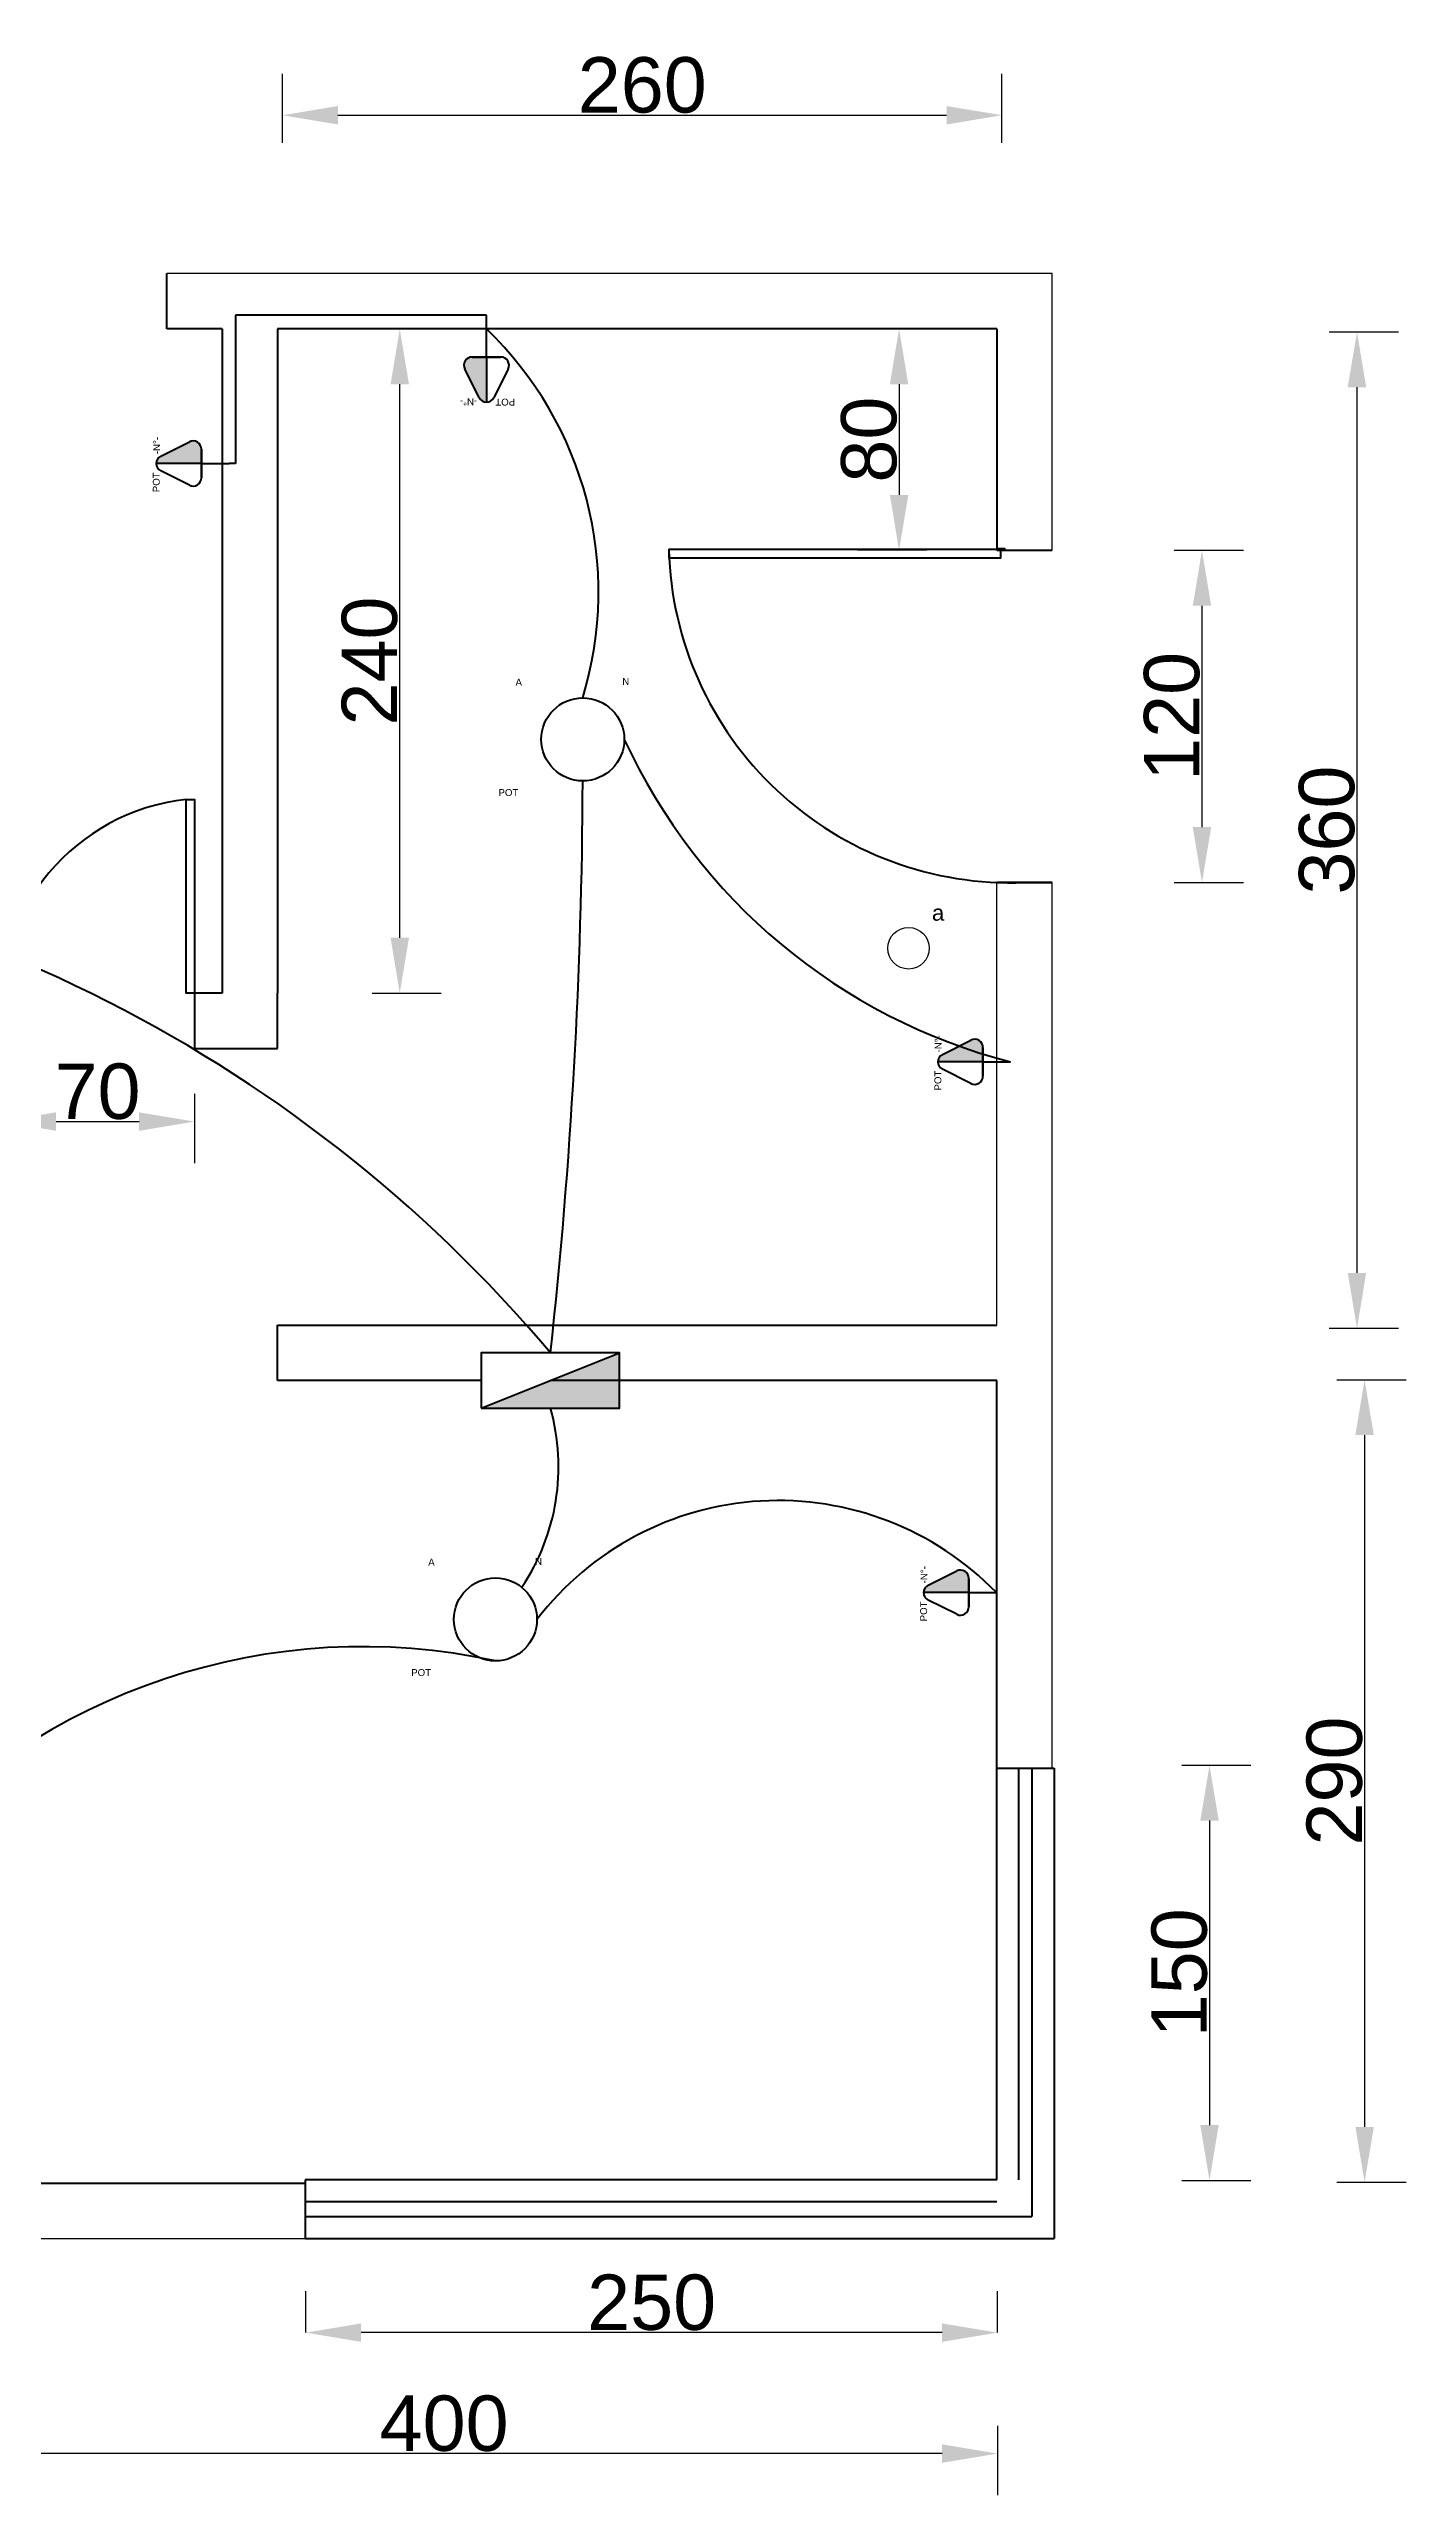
# Model space of a CAD drawing. Header units: millimetres. Extents: x 3046 to 4027, y 1190 to 2113.
# Drawn here: x 3537 to 4027, y 1190 to 2073 of the extents above; entities that cross this region are included whole.
import ezdxf

# ---------------------------------------------------------------- set-up
doc = ezdxf.new("R2010")
doc.units = ezdxf.units.MM
for name, color, linetype, lineweight in [('ELETRODUTO', 2, 'Continuous', 50), ('lampada', 3, 'Continuous', 50), ('Layer1', 4, 'Continuous', 50), ('Layer2', 6, 'Continuous', 70), ('Layer3', 3, 'Continuous', 50), ('Parede', 252, 'Continuous', 70)]:
    doc.layers.add(name, color=color, linetype=linetype, lineweight=lineweight)
doc.styles.get("Standard").update_dxf_attribs({"font": 'arial.ttf'})
doc.dimstyles.new('Copy of ISO-25', dxfattribs={"dimtxt": 20, "dimasz": 20, "dimexe": 15, "dimexo": 15, "dimtad": 1, "dimtoh": 1, "dimtxsty": 'Standard', "dimcen": 3, "dimadec": 0, "dimazin": 0, "dimtfac": 1, "dimtmove": 0, "dimatfit": 3, "dimfxl": 10, "dimfxlon": 1, "dimarcsym": 0})

# ---------------------------------------------------------------- blocks, each defined once
blk = doc.blocks.new('mediacm')
at = {"true_color": 0x000000}
h = blk.add_hatch(color=18, dxfattribs=at)
h.dxf.hatch_style = 1
h.paths.add_polyline_path([(2.68, 19.63, 0.284079), (0, 21.29), (0, 5), (5.15, 5, 0.557537), (7.83, 9.34)])
for p, q in [((-7.83, 9.34), (-2.68, 19.63)), ((0, 5), (0, 21.29)), ((2.68, 19.63), (7.83, 9.34)), ((-5.15, 5), (5.15, 5)), ((5.15, 5), (-5.15, 5)), ((0, 5), (0, -5))]:
    blk.add_line(p, q)
for centre, start, end in [((0, 18.29), 26.56505, 153.43495), ((-5.15, 8), 153.43495, 270), ((5.15, 8), 270, 26.56505)]:
    blk.add_arc(centre, 3, start, end)
at = {"char_height": 2.5, "attachment_point": 1}
for s, insert in [('POT', (-10.37, 22.55)), ('-N°-', (3.36, 22.41))]:
    blk.add_mtext_dynamic_manual_height_columns(s, width=4.5498, gutter_width=12.5, heights=[0], dxfattribs=dict(at, insert=insert))
blk = doc.blocks.new('CIRCULO')
at = {"layer": 'lampada'}
blk.add_circle((0, 15), 15, dxfattribs=at)
at = {"layer": 'lampada', "char_height": 2.5, "attachment_point": 1}
for s, width, insert in [('A', 10.9857, (-24.3, 36.93)), ('N', 10.9857, (14.28, 37.19)), ('POT', 16.3446, (-30.46, -2.97))]:
    blk.add_mtext_dynamic_manual_height_columns(s, width=width, gutter_width=12.5, heights=[0], dxfattribs=dict(at, insert=insert))
blk = doc.blocks.new('fonte')
at = {"layer": 'Defpoints'}
blk.add_circle((0, 7.5), 7.5, dxfattribs=at)
at = {"layer": 'Defpoints', "insert": (8.47, 23.17), "char_height": 5.71, "attachment_point": 1}
blk.add_mtext_dynamic_manual_height_columns('a', width=20.6422, gutter_width=28.57, heights=[0], dxfattribs=at)
blk = doc.blocks.new('*D32')
at = {"layer": 'Defpoints', "color": 0, "transparency": 16777216}
for p in [(3899.32, 1892.24), (3899.32, 1772.24), (3953.47, 1772.24)]:
    blk.add_point(p, dxfattribs=at)
at = {"layer": 'Layer2', "color": 0, "lineweight": -2, "transparency": 16777216}
for p, q in [((3943.47, 1892.24), (3968.47, 1892.24)), ((3953.47, 1872.24), (3953.47, 1792.24)), ((3943.47, 1772.24), (3968.47, 1772.24))]:
    blk.add_line(p, q, dxfattribs=at)
at = {"layer": 'Layer2', "color": 0, "transparency": 16777216}
for points in [[(3950.14, 1872.24), (3956.8, 1872.24), (3953.47, 1892.24)], [(3950.14, 1792.24), (3956.8, 1792.24), (3953.47, 1772.24)]]:
    blk.add_solid(points, dxfattribs=at)
at = {"layer": 'Layer2', "color": 0, "transparency": 16777216, "insert": (3942.63, 1832.24), "char_height": 20, "attachment_point": 5, "rotation": 90}
blk.add_mtext('120', dxfattribs=at)
blk = doc.blocks.new('*D24')
at = {"layer": 'Defpoints', "color": 0, "transparency": 16777216}
for p in [(3906.96, 1971.17), (3906.96, 1611.17), (4009.5, 1611.17)]:
    blk.add_point(p, dxfattribs=at)
at = {"layer": 'Layer2', "color": 0, "lineweight": -2, "transparency": 16777216}
for p, q in [((3999.5, 1971.17), (4024.5, 1971.17)), ((4009.5, 1951.17), (4009.5, 1631.17)), ((3999.5, 1611.17), (4024.5, 1611.17))]:
    blk.add_line(p, q, dxfattribs=at)
at = {"layer": 'Layer2', "color": 0, "transparency": 16777216}
for points in [[(4006.16, 1951.17), (4012.83, 1951.17), (4009.5, 1971.17)], [(4006.16, 1631.17), (4012.83, 1631.17), (4009.5, 1611.17)]]:
    blk.add_solid(points, dxfattribs=at)
at = {"layer": 'Layer2', "color": 0, "transparency": 16777216, "insert": (3998.65, 1791.17), "char_height": 20, "attachment_point": 5, "rotation": 90}
blk.add_mtext('360', dxfattribs=at)
blk = doc.blocks.new('*D25')
at = {"layer": 'Defpoints', "color": 0, "transparency": 16777216}
for p in [(3915.17, 1592.56), (3915.17, 1302.56), (4012.24, 1302.56)]:
    blk.add_point(p, dxfattribs=at)
at = {"layer": 'Layer2', "color": 0, "lineweight": -2, "transparency": 16777216}
for p, q in [((4002.24, 1592.56), (4027.24, 1592.56)), ((4012.24, 1572.56), (4012.24, 1322.56)), ((4002.24, 1302.56), (4027.24, 1302.56))]:
    blk.add_line(p, q, dxfattribs=at)
at = {"layer": 'Layer2', "color": 0, "transparency": 16777216}
for points in [[(4008.91, 1572.56), (4015.58, 1572.56), (4012.24, 1592.56)], [(4008.91, 1322.56), (4015.58, 1322.56), (4012.24, 1302.56)]]:
    blk.add_solid(points, dxfattribs=at)
at = {"layer": 'Layer2', "color": 0, "transparency": 16777216, "insert": (4001.41, 1447.56), "char_height": 20, "attachment_point": 5, "rotation": 90}
blk.add_mtext('290', dxfattribs=at)
blk = doc.blocks.new('*D26')
at = {"layer": 'Defpoints', "color": 0, "transparency": 16777216}
for p in [(3922.01, 1453.27), (3922.01, 1303.27), (3956.19, 1303.27)]:
    blk.add_point(p, dxfattribs=at)
at = {"layer": 'Layer2', "color": 0, "lineweight": -2, "transparency": 16777216}
for p, q in [((3946.19, 1453.27), (3971.19, 1453.27)), ((3956.19, 1433.27), (3956.19, 1323.27)), ((3946.19, 1303.27), (3971.19, 1303.27))]:
    blk.add_line(p, q, dxfattribs=at)
at = {"layer": 'Layer2', "color": 0, "transparency": 16777216}
for points in [[(3952.86, 1433.27), (3959.52, 1433.27), (3956.19, 1453.27)], [(3952.86, 1323.27), (3959.52, 1323.27), (3956.19, 1303.27)]]:
    blk.add_solid(points, dxfattribs=at)
at = {"layer": 'Layer2', "color": 0, "transparency": 16777216, "insert": (3945.35, 1378.27), "char_height": 20, "attachment_point": 5, "rotation": 90}
blk.add_mtext('150', dxfattribs=at)
blk = doc.blocks.new('*D27')
at = {"layer": 'Defpoints', "color": 0, "transparency": 16777216}
for p in [(3629.57, 1248.25), (3629.57, 1248.25), (3879.57, 1248.25)]:
    blk.add_point(p, dxfattribs=at)
at = {"layer": 'Layer2', "color": 0, "lineweight": -2, "transparency": 16777216}
for p, q in [((3629.57, 1248.25), (3629.57, 1263.25)), ((3879.57, 1248.25), (3879.57, 1263.25)), ((3859.57, 1248.25), (3649.57, 1248.25))]:
    blk.add_line(p, q, dxfattribs=at)
at = {"layer": 'Layer2', "color": 0, "transparency": 16777216}
for points in [[(3649.57, 1251.58), (3649.57, 1244.92), (3629.57, 1248.25)], [(3859.57, 1251.58), (3859.57, 1244.92), (3879.57, 1248.25)]]:
    blk.add_solid(points, dxfattribs=at)
at = {"layer": 'Layer2', "color": 0, "transparency": 16777216, "insert": (3754.57, 1259.09), "char_height": 20, "attachment_point": 5}
blk.add_mtext('250', dxfattribs=at)
blk = doc.blocks.new('*D28')
at = {"layer": 'Defpoints', "color": 0, "transparency": 16777216}
for p in [(3479.57, 1255.75), (3879.57, 1255.75), (3479.57, 1204.55)]:
    blk.add_point(p, dxfattribs=at)
at = {"layer": 'Layer2', "color": 0, "lineweight": -2, "transparency": 16777216}
for p, q in [((3479.57, 1214.55), (3479.57, 1189.55)), ((3879.57, 1214.55), (3879.57, 1189.55)), ((3859.57, 1204.55), (3499.57, 1204.55))]:
    blk.add_line(p, q, dxfattribs=at)
at = {"layer": 'Layer2', "color": 0, "transparency": 16777216}
for points in [[(3499.57, 1207.88), (3499.57, 1201.22), (3479.57, 1204.55)], [(3859.57, 1207.88), (3859.57, 1201.22), (3879.57, 1204.55)]]:
    blk.add_solid(points, dxfattribs=at)
at = {"layer": 'Layer2', "color": 0, "transparency": 16777216, "insert": (3679.57, 1215.39), "char_height": 20, "attachment_point": 5}
blk.add_mtext('400', dxfattribs=at)
blk = doc.blocks.new('*D34')
at = {"layer": 'Defpoints', "color": 0, "transparency": 16777216}
for p in [(3519.32, 1712.24), (3589.32, 1712.24), (3589.32, 1685.83)]:
    blk.add_point(p, dxfattribs=at)
at = {"layer": 'Layer2', "color": 0, "lineweight": -2, "transparency": 16777216}
for p, q in [((3519.32, 1695.83), (3519.32, 1670.83)), ((3589.32, 1695.83), (3589.32, 1670.83)), ((3539.32, 1685.83), (3569.32, 1685.83))]:
    blk.add_line(p, q, dxfattribs=at)
at = {"layer": 'Layer2', "color": 0, "transparency": 16777216}
for points in [[(3539.32, 1689.17), (3539.32, 1682.5), (3519.32, 1685.83)], [(3569.32, 1689.17), (3569.32, 1682.5), (3589.32, 1685.83)]]:
    blk.add_solid(points, dxfattribs=at)
at = {"layer": 'Layer2', "color": 0, "transparency": 16777216, "insert": (3554.32, 1696.67), "char_height": 20, "attachment_point": 5}
blk.add_mtext('70', dxfattribs=at)
blk = doc.blocks.new('*D37')
at = {"layer": 'Defpoints', "color": 0, "transparency": 16777216}
for p in [(3619.32, 1972.24), (3663.54, 1972.24), (3619.32, 1732.24)]:
    blk.add_point(p, dxfattribs=at)
at = {"layer": 'Layer2', "color": 0, "lineweight": -2, "transparency": 16777216}
for p, q in [((3653.54, 1972.24), (3678.54, 1972.24)), ((3663.54, 1752.24), (3663.54, 1952.24)), ((3653.54, 1732.24), (3678.54, 1732.24))]:
    blk.add_line(p, q, dxfattribs=at)
at = {"layer": 'Layer2', "color": 0, "transparency": 16777216}
for points in [[(3660.21, 1952.24), (3666.87, 1952.24), (3663.54, 1972.24)], [(3660.21, 1752.24), (3666.87, 1752.24), (3663.54, 1732.24)]]:
    blk.add_solid(points, dxfattribs=at)
at = {"layer": 'Layer2', "color": 0, "transparency": 16777216, "insert": (3652.7, 1852.24), "char_height": 20, "attachment_point": 5, "rotation": 90}
blk.add_mtext('240', dxfattribs=at)
blk = doc.blocks.new('*D38')
at = {"layer": 'Defpoints', "color": 0, "transparency": 16777216}
for p in [(3879.32, 1972.24), (3844, 1892.24), (3879.32, 1892.24)]:
    blk.add_point(p, dxfattribs=at)
at = {"layer": 'Layer2', "color": 0, "lineweight": -2, "transparency": 16777216}
for p, q in [((3854, 1972.24), (3829, 1972.24)), ((3844, 1952.24), (3844, 1912.24)), ((3854, 1892.24), (3829, 1892.24))]:
    blk.add_line(p, q, dxfattribs=at)
at = {"layer": 'Layer2', "color": 0, "transparency": 16777216}
for points in [[(3840.67, 1952.24), (3847.34, 1952.24), (3844, 1972.24)], [(3840.67, 1912.24), (3847.34, 1912.24), (3844, 1892.24)]]:
    blk.add_solid(points, dxfattribs=at)
at = {"layer": 'Layer2', "color": 0, "transparency": 16777216, "insert": (3833.17, 1932.24), "char_height": 20, "attachment_point": 5, "rotation": 90}
blk.add_mtext('80', dxfattribs=at)
blk = doc.blocks.new('*D31')
at = {"layer": 'Defpoints', "color": 0, "transparency": 16777216}
for p in [(3881.18, 2049.45), (3621.18, 2008.48), (3881.18, 2008.48)]:
    blk.add_point(p, dxfattribs=at)
at = {"layer": 'Layer2', "color": 0, "lineweight": -2, "transparency": 16777216}
for p, q in [((3621.18, 2039.45), (3621.18, 2064.45)), ((3881.18, 2039.45), (3881.18, 2064.45)), ((3641.18, 2049.45), (3861.18, 2049.45))]:
    blk.add_line(p, q, dxfattribs=at)
at = {"layer": 'Layer2', "color": 0, "transparency": 16777216}
for points in [[(3641.18, 2052.78), (3641.18, 2046.12), (3621.18, 2049.45)], [(3861.18, 2052.78), (3861.18, 2046.12), (3881.18, 2049.45)]]:
    blk.add_solid(points, dxfattribs=at)
at = {"layer": 'Layer2', "color": 0, "transparency": 16777216, "insert": (3751.18, 2060.29), "char_height": 20, "attachment_point": 5}
blk.add_mtext('260', dxfattribs=at)

msp = doc.modelspace()

# ---------------------------------------------------------------- hatches: boundary and pattern name
at = {"layer": 'Layer3', "true_color": 0x000000}
h = msp.add_hatch(color=18, dxfattribs=at)
h.dxf.hatch_style = 1
h.paths.add_polyline_path([(3693.011, 1582.24), (3743.011, 1582.24), (3743.011, 1602.24)])

# ---------------------------------------------------------------- linework, layer by layer
for p, q in [((3899.319, 1992.24), (3579.319, 1992.24)), ((3899.319, 1892.24), (3899.319, 1992.24)), ((3599.319, 1972.24), (3579.319, 1972.24)), ((3879.319, 1972.24), (3619.319, 1972.24)), ((3879.319, 1892.24), (3879.319, 1972.24)), ((3879.319, 1612.24), (3879.319, 1772.24)), ((3899.319, 1452.24), (3899.319, 1772.24)), ((3879.319, 1452.24), (3879.319, 1592.24)), ((3479.319, 1302.24), (3629.319, 1302.24)), ((3119.319, 1282.24), (3629.319, 1282.24))]:
    msp.add_line(p, q)
at = {"layer": 'ELETRODUTO'}
for p, q in [((3694.878, 1977.24), (3604.18, 1977.24)), ((3604.18, 1977.24), (3604.18, 1923.61)), ((3694.878, 1972.24), (3694.878, 1977.24)), ((3604.18, 1923.61), (3601.836, 1923.61))]:
    msp.add_line(p, q, dxfattribs=at)
for centre, radius, start, end in [((3603.644, 1877.23), 131.721, 343.097512, 46.161432), ((3937.036, 1912.573), 211.802, 204.740325, 255.5877), ((1759.465, 1816.433), 1970.224, 353.758749, 359.781893), ((3325.612, 1271.779), 513.012, 40.102562, 87.486998), ((3642.799, 1561.116), 78.123, 326.112752, 15.68758), ((3800.335, 1438.89), 110.017, 44.225892, 142.432979), ((3650.21, 1270.253), 225.856, 77.750236, 139.168891)]:
    msp.add_arc(centre, radius, start, end, dxfattribs=at)
at = {"layer": 'Layer1'}
for p, q in [((3879.319, 1892.24), (3899.319, 1892.24)), ((3899.319, 1772.24), (3879.319, 1772.24)), ((3879.319, 1303.506), (3879.319, 1452.24)), ((3879.319, 1303.506), (3879.319, 1452.24)), ((3879.319, 1303.506), (3879.319, 1452.24)), ((3879.319, 1452.24), (3900.004, 1452.24)), ((3887.319, 1303.506), (3887.319, 1452.24)), ((3892.004, 1452.24), (3892.004, 1303.506)), ((3900.004, 1452.24), (3900.004, 1303.506)), ((3879.319, 1303.506), (3629.319, 1303.506)), ((3629.319, 1303.506), (3629.319, 1282.24)), ((3892.004, 1303.506), (3892.004, 1290.24)), ((3900.004, 1303.506), (3900.004, 1282.24)), ((3879.319, 1295.506), (3629.319, 1295.506)), ((3629.319, 1290.24), (3892.004, 1290.24)), ((3629.319, 1282.24), (3900.004, 1282.24))]:
    msp.add_line(p, q, dxfattribs=at)
for points in [[(3880.794, 1892.511), (3760.794, 1892.511), (3760.794, 1889.511), (3880.794, 1889.511)], [(3879.319, 1892.24), (3882.27, 1892.24), (3882.27, 1892.781), (3879.319, 1892.781)], [(3589.319, 1732.24), (3586.319, 1732.24), (3586.319, 1802.24), (3589.319, 1802.24)]]:
    msp.add_lwpolyline(points, close=True, dxfattribs=at)
for centre, radius, start, end in [((3884.319, 1895.705), 123.566, 181.481173, 272.319063), ((3594.61, 1727.24), 75.457, 96.308278, 183.799374)]:
    msp.add_arc(centre, radius, start, end, dxfattribs=at)
at = {"layer": 'Layer3'}
msp.add_line((3693.011, 1582.24), (3743.011, 1602.24), dxfattribs=at)
msp.add_lwpolyline([(3693.011, 1582.24), (3743.011, 1582.24), (3743.011, 1602.24), (3693.011, 1602.24)], close=True, dxfattribs=at)
at = {"layer": 'Parede'}
for p, q in [((3579.319, 1972.24), (3579.319, 1992.24)), ((3599.319, 1972.24), (3579.319, 1972.24)), ((3599.319, 1972.24), (3579.319, 1972.24)), ((3599.319, 1972.24), (3599.319, 1732.24)), ((3879.319, 1972.24), (3619.319, 1972.24)), ((3619.319, 1972.24), (3619.319, 1732.24)), ((3879.319, 1972.24), (3879.319, 1892.24)), ((3879.319, 1892.24), (3899.319, 1892.24)), ((3879.319, 1772.24), (3899.319, 1772.24)), ((3599.319, 1732.24), (3589.319, 1732.24)), ((3589.319, 1732.24), (3589.319, 1712.24)), ((3619.319, 1712.24), (3619.319, 1732.24)), ((3589.319, 1712.24), (3619.319, 1712.24)), ((3619.319, 1592.24), (3619.319, 1612.24)), ((3619.319, 1612.24), (3879.319, 1612.24)), ((3693.011, 1592.24), (3619.319, 1592.24)), ((3879.319, 1592.24), (3718.011, 1592.24)), ((3879.319, 1452.24), (3879.319, 1592.24)), ((3879.319, 1452.24), (3899.319, 1452.24)), ((3479.319, 1302.24), (3629.319, 1302.24)), ((3629.319, 1302.24), (3629.319, 1282.24))]:
    msp.add_line(p, q, dxfattribs=at)

# ---------------------------------------------------------------- block references
at = {"layer": 'lampada'}
for p, rotation in [((3694.878, 1967.094), 180), ((3596.836, 1923.61), 89.99999999999342), ((3879.319, 1707.437), 90)]:
    msp.add_blockref('mediacm', p, dxfattribs=dict(at, rotation=rotation))
for name, p in [('CIRCULO', (3729.675, 1808.933)), ('fonte', (3847.411, 1740.955)), ('CIRCULO', (3698.131, 1490.966))]:
    msp.add_blockref(name, p, dxfattribs=at)
at = {"layer": 'Layer1', "rotation": 89.99999999999999}
msp.add_blockref('mediacm', (3874.173, 1515.626), dxfattribs=at)

# ---------------------------------------------------------------- dimensions: what is measured, and where the dimension line sits
at = {"layer": 'Layer2'}
for base, p1, p2, picture, middle in [((3881.181, 2049.451), (3621.181, 2008.484), (3881.181, 2008.484), '*D31', (3751.181, 2060.287)), ((3589.319, 1685.833), (3519.319, 1712.24), (3589.319, 1712.24), '*D34', (3554.319, 1696.67)), ((3629.57, 1248.249), (3879.57, 1248.249), (3629.57, 1248.249), '*D27', (3754.57, 1259.086)), ((3479.57, 1204.551), (3879.57, 1255.749), (3479.57, 1255.749), '*D28', (3679.57, 1215.388))]:
    dim = msp.add_linear_dim(base=base, p1=p1, p2=p2, dimstyle='Copy of ISO-25', dxfattribs=at)
    dim.commit()
    dim.dimension.update_dxf_attribs({"geometry": picture, "text_midpoint": middle})
for base, p1, p2, picture, middle in [((3663.539, 1972.24), (3619.319, 1732.24), (3619.319, 1972.24), '*D37', (3652.703, 1852.24)), ((3844.003, 1892.24), (3879.319, 1972.24), (3879.319, 1892.24), '*D38', (3833.166, 1932.24)), ((4009.496, 1611.167), (3906.959, 1971.167), (3906.959, 1611.167), '*D24', (3998.652, 1791.167)), ((3953.469, 1772.24), (3899.319, 1892.24), (3899.319, 1772.24), '*D32', (3942.633, 1832.24)), ((4012.242, 1302.559), (3915.174, 1592.559), (3915.174, 1302.559), '*D25', (4001.405, 1447.559)), ((3956.189, 1303.273), (3922.01, 1453.273), (3922.01, 1303.273), '*D26', (3945.352, 1378.273))]:
    dim = msp.add_linear_dim(base=base, p1=p1, p2=p2, angle=90, dimstyle='Copy of ISO-25', dxfattribs=at)
    dim.commit()
    dim.dimension.update_dxf_attribs({"geometry": picture, "text_midpoint": middle})

doc.saveas('drawing.dxf')
